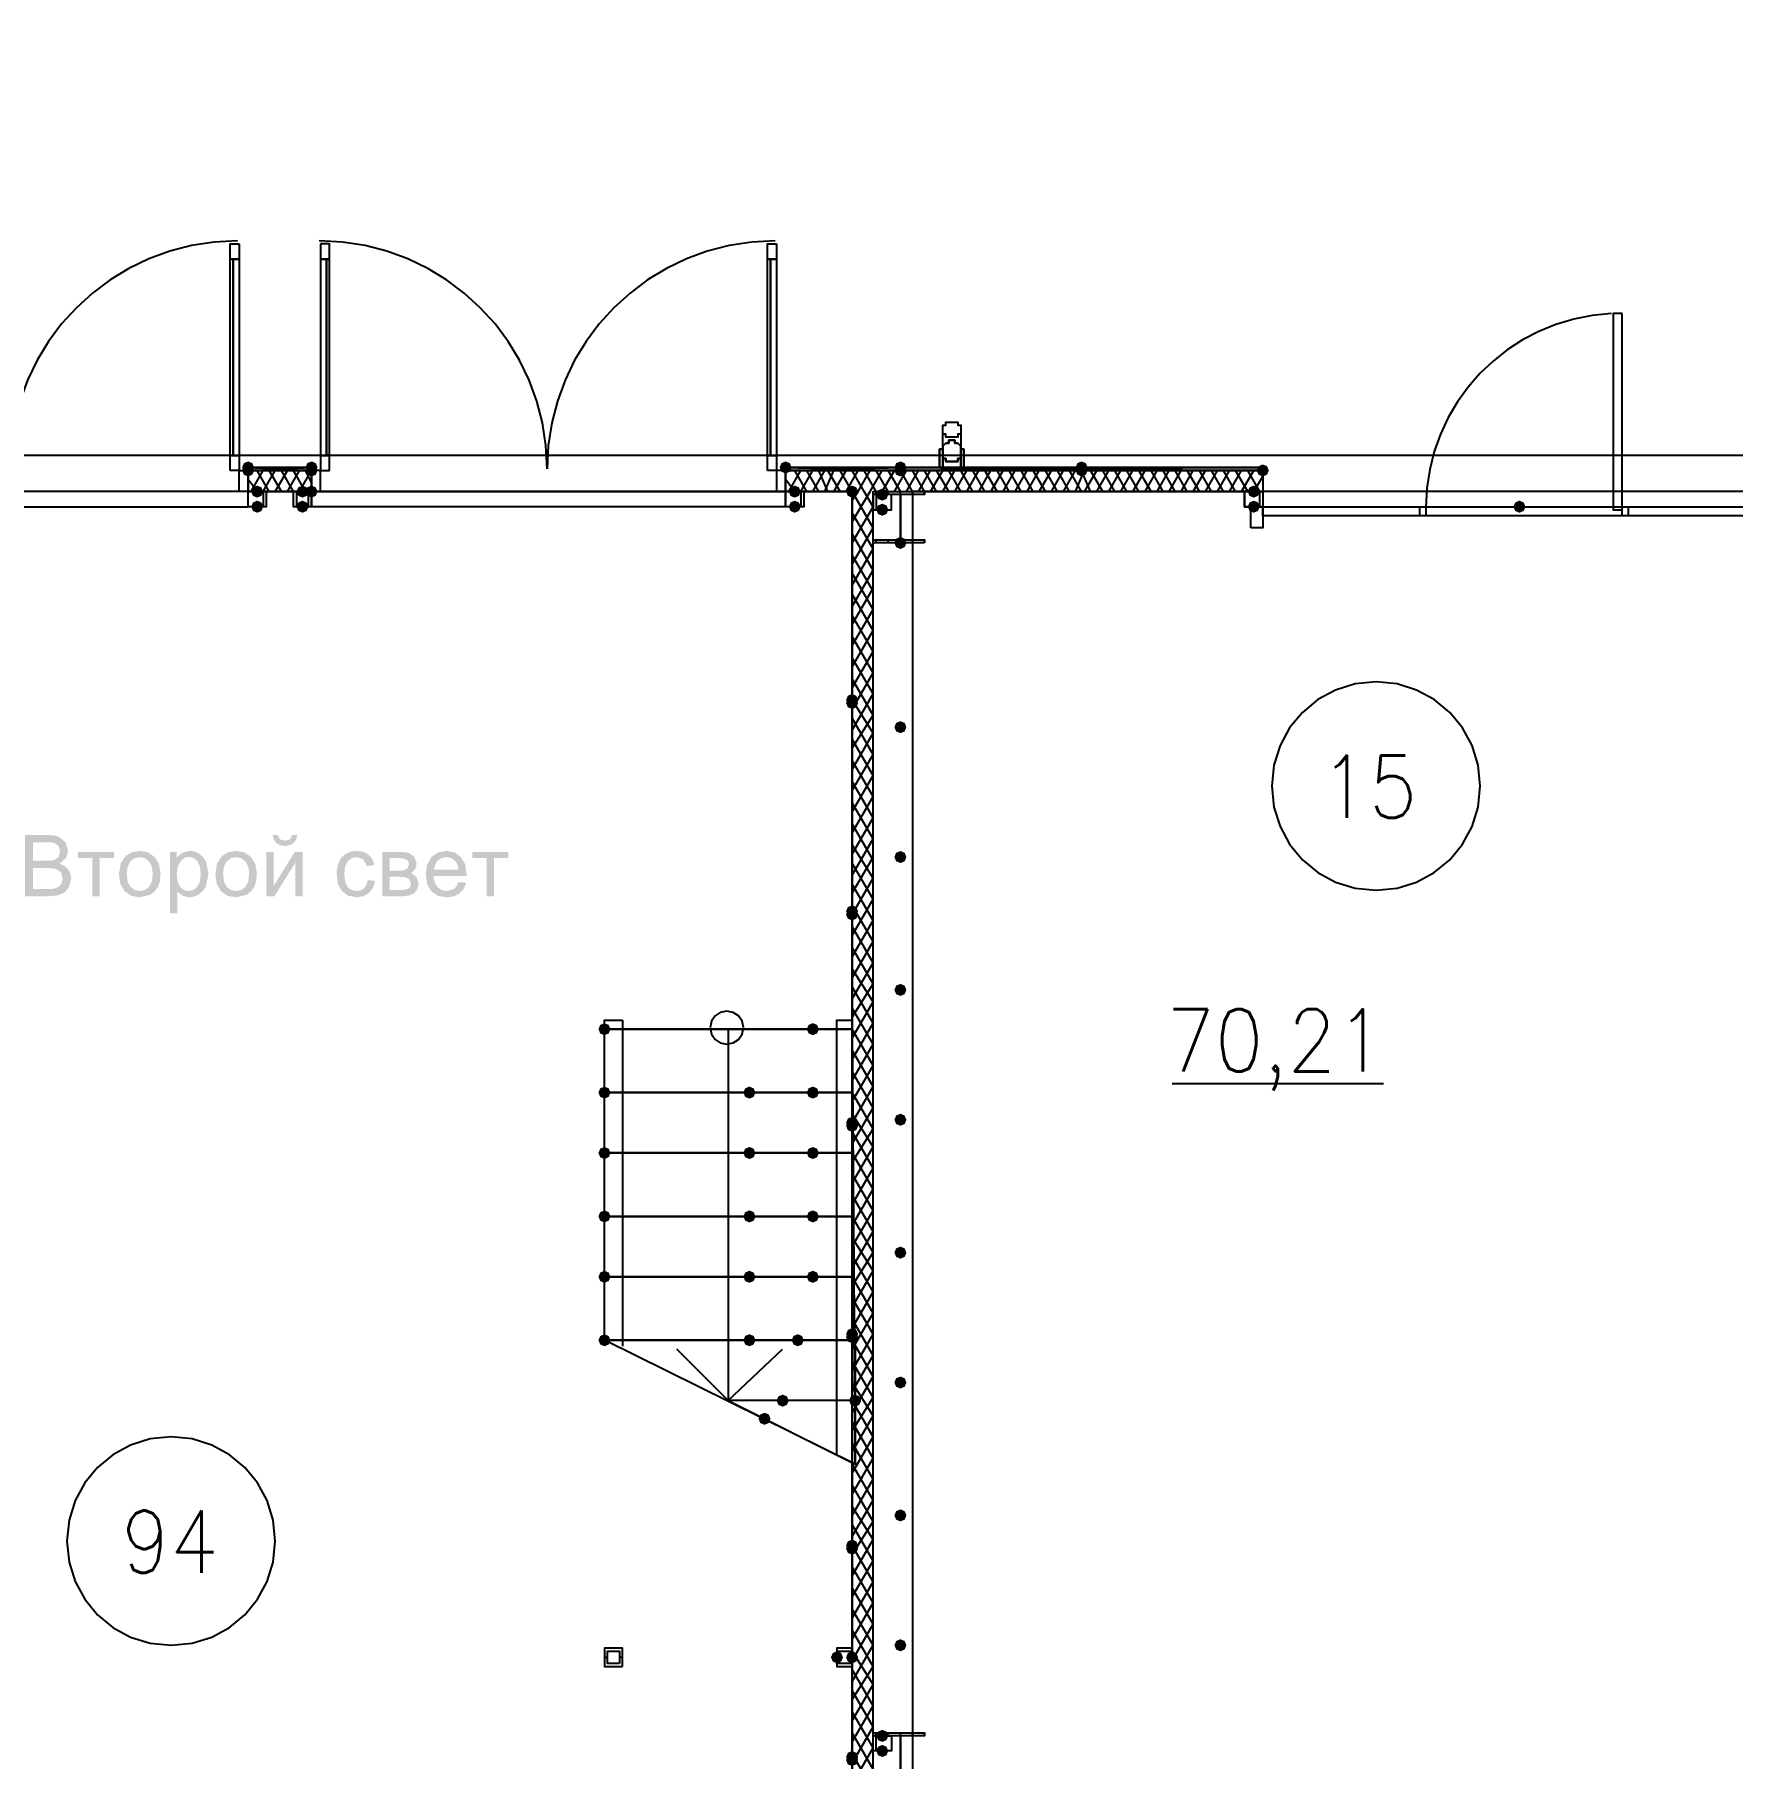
# Model space of a CAD drawing. Header units: millimetres. Extents: x 0 to 420, y 0 to 297.
# Drawn here: x 243.43 to 267.23, y 204.45 to 228.62 of the extents above; entities that cross this region are included whole.
import ezdxf

# ---------------------------------------------------------------- set-up
doc = ezdxf.new("R2010")
doc.units = ezdxf.units.MM
doc.layers.get('0').update_dxf_attribs({"linetype": 'CONTINUOUS'})
doc.styles.get("Standard").update_dxf_attribs({"font": 'STANDARD'})

msp = doc.modelspace()

# ---------------------------------------------------------------- hatches: boundary and pattern name
at = {"true_color": 0x0000fe}
for points in [[(246.507, 222.546333), (246.482129, 222.486537), (246.422333, 222.461667), (246.362537, 222.486537), (246.337667, 222.546333), (246.362537, 222.606129), (246.422333, 222.631), (246.482129, 222.606129)], [(246.507, 222.504), (246.482129, 222.444204), (246.422333, 222.419333), (246.362537, 222.444204), (246.337667, 222.504), (246.362537, 222.563796), (246.422333, 222.588667), (246.482129, 222.563796)], [(247.396, 222.546333), (247.371129, 222.486537), (247.311333, 222.461667), (247.251538, 222.486537), (247.226667, 222.546333), (247.251537, 222.606129), (247.311333, 222.631), (247.371129, 222.606129)], [(247.396, 222.504), (247.371129, 222.444204), (247.311333, 222.419333), (247.251538, 222.444204), (247.226667, 222.504), (247.251537, 222.563796), (247.311333, 222.588667), (247.371129, 222.563796)], [(247.396, 222.504), (247.371129, 222.444204), (247.311333, 222.419333), (247.251538, 222.444204), (247.226667, 222.504), (247.251537, 222.563796), (247.311333, 222.588667), (247.371129, 222.563796)], [(254.042333, 222.546333), (254.017462, 222.486537), (253.957667, 222.461667), (253.897871, 222.486537), (253.873, 222.546333), (253.897871, 222.606129), (253.957667, 222.631), (254.017462, 222.606129)], [(255.651, 222.546333), (255.626129, 222.486537), (255.566333, 222.461667), (255.506538, 222.486537), (255.481667, 222.546333), (255.506537, 222.606129), (255.566333, 222.631), (255.626129, 222.606129)], [(255.651, 222.546333), (255.626129, 222.486537), (255.566333, 222.461667), (255.506538, 222.486537), (255.481667, 222.546333), (255.506537, 222.606129), (255.566333, 222.631), (255.626129, 222.606129)], [(255.651, 222.504), (255.626129, 222.444204), (255.566333, 222.419333), (255.506538, 222.444204), (255.481667, 222.504), (255.506537, 222.563796), (255.566333, 222.588667), (255.626129, 222.563796)], [(255.651, 222.504), (255.626129, 222.444204), (255.566333, 222.419333), (255.506538, 222.444204), (255.481667, 222.504), (255.506537, 222.563796), (255.566333, 222.588667), (255.626129, 222.563796)], [(258.191, 222.546333), (258.166129, 222.486537), (258.106333, 222.461667), (258.046538, 222.486537), (258.021667, 222.546333), (258.046537, 222.606129), (258.106333, 222.631), (258.166129, 222.606129)], [(258.191, 222.504), (258.166129, 222.444204), (258.106333, 222.419333), (258.046538, 222.444204), (258.021667, 222.504), (258.046537, 222.563796), (258.106333, 222.588667), (258.166129, 222.563796)], [(260.731, 222.504), (260.706129, 222.444204), (260.646333, 222.419333), (260.586538, 222.444204), (260.561667, 222.504), (260.586537, 222.563796), (260.646333, 222.588667), (260.706129, 222.563796)], [(254.973667, 222.207667), (254.948796, 222.147871), (254.889, 222.123), (254.829204, 222.147871), (254.804333, 222.207667), (254.829204, 222.267462), (254.889, 222.292333), (254.948796, 222.267463)], [(254.973667, 219.286667), (254.948796, 219.226871), (254.889, 219.202), (254.829204, 219.226871), (254.804333, 219.286667), (254.829204, 219.346462), (254.889, 219.371333), (254.948796, 219.346463)], [(254.973667, 219.244333), (254.948796, 219.184537), (254.889, 219.159667), (254.829204, 219.184537), (254.804333, 219.244333), (254.829204, 219.304129), (254.889, 219.329), (254.948796, 219.304129)], [(254.973667, 216.323333), (254.948796, 216.263537), (254.889, 216.238667), (254.829204, 216.263537), (254.804333, 216.323333), (254.829204, 216.383129), (254.889, 216.408), (254.948796, 216.383129)], [(254.973667, 216.281), (254.948796, 216.221204), (254.889, 216.196333), (254.829204, 216.221204), (254.804333, 216.281), (254.829204, 216.340796), (254.889, 216.365667), (254.948796, 216.340796)], [(251.502333, 214.672333), (251.477463, 214.612537), (251.417667, 214.587667), (251.357871, 214.612537), (251.333, 214.672333), (251.357871, 214.732129), (251.417667, 214.757), (251.477462, 214.732129)], [(251.502333, 214.672333), (251.477463, 214.612537), (251.417667, 214.587667), (251.357871, 214.612537), (251.333, 214.672333), (251.357871, 214.732129), (251.417667, 214.757), (251.477462, 214.732129)], [(254.423333, 214.672333), (254.398463, 214.612537), (254.338667, 214.587667), (254.278871, 214.612537), (254.254, 214.672333), (254.278871, 214.732129), (254.338667, 214.757), (254.398462, 214.732129)], [(251.502333, 213.783333), (251.477463, 213.723537), (251.417667, 213.698667), (251.357871, 213.723537), (251.333, 213.783333), (251.357871, 213.843129), (251.417667, 213.868), (251.477462, 213.843129)], [(253.534333, 213.783333), (253.509463, 213.723537), (253.449667, 213.698667), (253.389871, 213.723537), (253.365, 213.783333), (253.389871, 213.843129), (253.449667, 213.868), (253.509462, 213.843129)], [(254.423333, 213.783333), (254.398463, 213.723537), (254.338667, 213.698667), (254.278871, 213.723537), (254.254, 213.783333), (254.278871, 213.843129), (254.338667, 213.868), (254.398462, 213.843129)], [(254.973667, 213.36), (254.948796, 213.300204), (254.889, 213.275333), (254.829204, 213.300204), (254.804333, 213.36), (254.829204, 213.419796), (254.889, 213.444667), (254.948796, 213.419796)], [(254.973667, 213.317667), (254.948796, 213.257871), (254.889, 213.233), (254.829204, 213.257871), (254.804333, 213.317667), (254.829204, 213.377462), (254.889, 213.402333), (254.948796, 213.377463)], [(251.502333, 212.936667), (251.477463, 212.876871), (251.417667, 212.852), (251.357871, 212.876871), (251.333, 212.936667), (251.357871, 212.996462), (251.417667, 213.021333), (251.477462, 212.996463)], [(251.502333, 212.936667), (251.477463, 212.876871), (251.417667, 212.852), (251.357871, 212.876871), (251.333, 212.936667), (251.357871, 212.996462), (251.417667, 213.021333), (251.477462, 212.996463)], [(253.534333, 212.936667), (253.509463, 212.876871), (253.449667, 212.852), (253.389871, 212.876871), (253.365, 212.936667), (253.389871, 212.996462), (253.449667, 213.021333), (253.509462, 212.996463)], [(254.423333, 212.936667), (254.398463, 212.876871), (254.338667, 212.852), (254.278871, 212.876871), (254.254, 212.936667), (254.278871, 212.996462), (254.338667, 213.021333), (254.398462, 212.996463)], [(251.502333, 212.047667), (251.477463, 211.987871), (251.417667, 211.963), (251.357871, 211.987871), (251.333, 212.047667), (251.357871, 212.107462), (251.417667, 212.132333), (251.477462, 212.107463)], [(251.502333, 212.047667), (251.477463, 211.987871), (251.417667, 211.963), (251.357871, 211.987871), (251.333, 212.047667), (251.357871, 212.107462), (251.417667, 212.132333), (251.477462, 212.107463)], [(253.534333, 212.047667), (253.509463, 211.987871), (253.449667, 211.963), (253.389871, 211.987871), (253.365, 212.047667), (253.389871, 212.107462), (253.449667, 212.132333), (253.509462, 212.107463)], [(254.423333, 212.047667), (254.398463, 211.987871), (254.338667, 211.963), (254.278871, 211.987871), (254.254, 212.047667), (254.278871, 212.107462), (254.338667, 212.132333), (254.398462, 212.107463)], [(251.502333, 211.201), (251.477463, 211.141204), (251.417667, 211.116333), (251.357871, 211.141204), (251.333, 211.201), (251.357871, 211.260796), (251.417667, 211.285667), (251.477462, 211.260796)], [(253.534333, 211.201), (253.509463, 211.141204), (253.449667, 211.116333), (253.389871, 211.141204), (253.365, 211.201), (253.389871, 211.260796), (253.449667, 211.285667), (253.509462, 211.260796)], [(254.423333, 211.201), (254.398463, 211.141204), (254.338667, 211.116333), (254.278871, 211.141204), (254.254, 211.201), (254.278871, 211.260796), (254.338667, 211.285667), (254.398462, 211.260796)], [(251.502333, 210.312), (251.477463, 210.252204), (251.417667, 210.227333), (251.357871, 210.252204), (251.333, 210.312), (251.357871, 210.371796), (251.417667, 210.396667), (251.477462, 210.371796)], [(253.534333, 210.312), (253.509463, 210.252204), (253.449667, 210.227333), (253.389871, 210.252204), (253.365, 210.312), (253.389871, 210.371796), (253.449667, 210.396667), (253.509462, 210.371796)], [(254.211667, 210.312), (254.186796, 210.252204), (254.127, 210.227333), (254.067204, 210.252204), (254.042333, 210.312), (254.067204, 210.371796), (254.127, 210.396667), (254.186796, 210.371796)], [(254.973667, 210.396667), (254.948796, 210.336871), (254.889, 210.312), (254.829204, 210.336871), (254.804333, 210.396667), (254.829204, 210.456462), (254.889, 210.481333), (254.948796, 210.456463)], [(254.973667, 210.354333), (254.948796, 210.294537), (254.889, 210.269667), (254.829204, 210.294537), (254.804333, 210.354333), (254.829204, 210.414129), (254.889, 210.439), (254.948796, 210.414129)], [(254, 209.465333), (253.975129, 209.405537), (253.915333, 209.380667), (253.855538, 209.405537), (253.830667, 209.465333), (253.855537, 209.525129), (253.915333, 209.55), (253.975129, 209.525129)], [(255.016, 209.465333), (254.991129, 209.405537), (254.931333, 209.380667), (254.871538, 209.405537), (254.846667, 209.465333), (254.871537, 209.525129), (254.931333, 209.55), (254.991129, 209.525129)], [(255.016, 209.465333), (254.991129, 209.405537), (254.931333, 209.380667), (254.871538, 209.405537), (254.846667, 209.465333), (254.871537, 209.525129), (254.931333, 209.55), (254.991129, 209.525129)], [(253.746, 209.211333), (253.721129, 209.151537), (253.661333, 209.126667), (253.601538, 209.151537), (253.576667, 209.211333), (253.601537, 209.271129), (253.661333, 209.296), (253.721129, 209.271129)], [(254.973667, 207.433333), (254.948796, 207.373537), (254.889, 207.348667), (254.829204, 207.373537), (254.804333, 207.433333), (254.829204, 207.493129), (254.889, 207.518), (254.948796, 207.493129)], [(254.973667, 207.391), (254.948796, 207.331204), (254.889, 207.306333), (254.829204, 207.331204), (254.804333, 207.391), (254.829204, 207.450796), (254.889, 207.475667), (254.948796, 207.450796)], [(254.973667, 204.47), (254.948796, 204.410204), (254.889, 204.385333), (254.829204, 204.410204), (254.804333, 204.47), (254.829204, 204.529796), (254.889, 204.554667), (254.948796, 204.529796)], [(254.973667, 204.427667), (254.948796, 204.367871), (254.889, 204.343), (254.829204, 204.367871), (254.804333, 204.427667), (254.829204, 204.487462), (254.889, 204.512333), (254.948796, 204.487463)]]:
    msp.add_hatch(color=0, dxfattribs=at).paths.add_polyline_path(points, flags=0)
at = {"true_color": 0x000007}
h = msp.add_hatch(color=0, dxfattribs=at)
h.paths.add_polyline_path([(247.311333, 222.546333), (246.422333, 222.546333), (247.311333, 222.504)], flags=0)
h.paths.add_polyline_path([(246.422333, 222.546333), (247.311333, 222.504), (246.422333, 222.504)], flags=0)
h = msp.add_hatch(color=0, dxfattribs=at)
h.paths.add_polyline_path([(255.566333, 222.546333), (253.957667, 222.546333), (255.566333, 222.504)], flags=0)
h.paths.add_polyline_path([(253.957667, 222.546333), (255.566333, 222.504), (253.957667, 222.504)], flags=0)
h = msp.add_hatch(color=0, dxfattribs=at)
h.paths.add_polyline_path([(260.646333, 222.546333), (255.566333, 222.546333), (260.646333, 222.504)], flags=0)
h.paths.add_polyline_path([(255.566333, 222.546333), (260.646333, 222.504), (255.566333, 222.504)], flags=0)
for points in [[(246.634, 222.207667), (246.609129, 222.147871), (246.549333, 222.123), (246.489537, 222.147871), (246.464667, 222.207667), (246.489537, 222.267462), (246.549333, 222.292333), (246.609129, 222.267463)], [(247.269, 222.207667), (247.244129, 222.147871), (247.184333, 222.123), (247.124538, 222.147871), (247.099667, 222.207667), (247.124537, 222.267462), (247.184333, 222.292333), (247.244129, 222.267463)], [(247.396, 222.207667), (247.371129, 222.147871), (247.311333, 222.123), (247.251538, 222.147871), (247.226667, 222.207667), (247.251537, 222.267462), (247.311333, 222.292333), (247.371129, 222.267463)], [(254.169333, 222.207667), (254.144463, 222.147871), (254.084667, 222.123), (254.024871, 222.147871), (254, 222.207667), (254.024871, 222.267462), (254.084667, 222.292333), (254.144462, 222.267463)], [(255.397, 222.165333), (255.372129, 222.105537), (255.312333, 222.080667), (255.252537, 222.105537), (255.227667, 222.165333), (255.252537, 222.225129), (255.312333, 222.25), (255.372129, 222.225129)], [(260.604, 222.207667), (260.579129, 222.147871), (260.519333, 222.123), (260.459538, 222.147871), (260.434667, 222.207667), (260.459537, 222.267462), (260.519333, 222.292333), (260.579129, 222.267463)], [(246.634, 221.996), (246.609129, 221.936204), (246.549333, 221.911333), (246.489537, 221.936204), (246.464667, 221.996), (246.489537, 222.055796), (246.549333, 222.080667), (246.609129, 222.055796)], [(247.269, 221.996), (247.244129, 221.936204), (247.184333, 221.911333), (247.124538, 221.936204), (247.099667, 221.996), (247.124537, 222.055796), (247.184333, 222.080667), (247.244129, 222.055796)], [(254.169333, 221.996), (254.144463, 221.936204), (254.084667, 221.911333), (254.024871, 221.936204), (254, 221.996), (254.024871, 222.055796), (254.084667, 222.080667), (254.144462, 222.055796)], [(255.397, 221.953667), (255.372129, 221.893871), (255.312333, 221.869), (255.252537, 221.893871), (255.227667, 221.953667), (255.252537, 222.013462), (255.312333, 222.038333), (255.372129, 222.013463)], [(260.604, 221.996), (260.579129, 221.936204), (260.519333, 221.911333), (260.459538, 221.936204), (260.434667, 221.996), (260.459537, 222.055796), (260.519333, 222.080667), (260.579129, 222.055796)], [(264.329333, 221.996), (264.304463, 221.936204), (264.244667, 221.911333), (264.184871, 221.936204), (264.16, 221.996), (264.184871, 222.055796), (264.244667, 222.080667), (264.304462, 222.055796)], [(264.329333, 221.996), (264.304463, 221.936204), (264.244667, 221.911333), (264.184871, 221.936204), (264.16, 221.996), (264.184871, 222.055796), (264.244667, 222.080667), (264.304462, 222.055796)], [(255.651, 221.488), (255.626129, 221.428204), (255.566333, 221.403333), (255.506538, 221.428204), (255.481667, 221.488), (255.506537, 221.547796), (255.566333, 221.572667), (255.626129, 221.547796)], [(255.651, 218.905667), (255.626129, 218.845871), (255.566333, 218.821), (255.506538, 218.845871), (255.481667, 218.905667), (255.506537, 218.965462), (255.566333, 218.990333), (255.626129, 218.965463)], [(244.037318, 217.156771), (244.542783, 217.156771), (244.542783, 217.069679), (244.342692, 217.069679), (244.342692, 216.535), (244.237961, 216.535), (244.237961, 217.069679), (244.037318, 217.069679)], [(248.099784, 216.762652), (248.203412, 216.749423), (248.172889, 216.65358), (248.11632, 216.581302), (248.038185, 216.535689), (247.944341, 216.520668), (247.829413, 216.541408), (247.739289, 216.603902), (247.680998, 216.705601), (247.661568, 216.843681), (247.669836, 216.938076), (247.694641, 217.020069), (247.73674, 217.085871), (247.796615, 217.133069), (247.867653, 217.161594), (247.944892, 217.171102), (248.036945, 217.158287), (248.110808, 217.119839), (248.163725, 217.057828), (248.19349, 216.974319), (248.090964, 216.958333), (248.038599, 217.052591), (247.949302, 217.084562), (247.876886, 217.070161), (247.819766, 217.027235), (247.782559, 216.953166), (247.770157, 216.846437), (247.782146, 216.738123), (247.818113, 216.664536), (247.873234, 216.621885), (247.943239, 216.60776), (248.000221, 216.617269), (248.046867, 216.645794), (248.080767, 216.693888)], [(249.564646, 217.156771), (250.070111, 217.156771), (250.070111, 217.069679), (249.87002, 217.069679), (249.87002, 216.535), (249.765289, 216.535), (249.765289, 217.069679), (249.564646, 217.069679)], [(255.651, 217.085333), (255.626129, 217.025537), (255.566333, 217.000667), (255.506538, 217.025537), (255.481667, 217.085333), (255.506537, 217.145129), (255.566333, 217.17), (255.626129, 217.145129)], [(255.651, 215.222667), (255.626129, 215.162871), (255.566333, 215.138), (255.506538, 215.162871), (255.481667, 215.222667), (255.506537, 215.282462), (255.566333, 215.307333), (255.626129, 215.282463)], [(255.651, 213.402333), (255.626129, 213.342537), (255.566333, 213.317667), (255.506538, 213.342537), (255.481667, 213.402333), (255.506537, 213.462129), (255.566333, 213.487), (255.626129, 213.462129)], [(255.651, 211.539667), (255.626129, 211.479871), (255.566333, 211.455), (255.506538, 211.479871), (255.481667, 211.539667), (255.506537, 211.599462), (255.566333, 211.624333), (255.626129, 211.599463)], [(255.651, 209.719333), (255.626129, 209.659537), (255.566333, 209.634667), (255.506538, 209.659537), (255.481667, 209.719333), (255.506537, 209.779129), (255.566333, 209.804), (255.626129, 209.779129)], [(255.651, 207.856667), (255.626129, 207.796871), (255.566333, 207.772), (255.506538, 207.796871), (255.481667, 207.856667), (255.506537, 207.916462), (255.566333, 207.941333), (255.626129, 207.916463)], [(254.762, 205.867), (254.737129, 205.807204), (254.677333, 205.782333), (254.617538, 205.807204), (254.592667, 205.867), (254.617537, 205.926796), (254.677333, 205.951667), (254.737129, 205.926796)], [(254.973667, 205.867), (254.948796, 205.807204), (254.889, 205.782333), (254.829204, 205.807204), (254.804333, 205.867), (254.829204, 205.926796), (254.889, 205.951667), (254.948796, 205.926796)], [(255.651, 206.036333), (255.626129, 205.976537), (255.566333, 205.951667), (255.506538, 205.976537), (255.481667, 206.036333), (255.506537, 206.096129), (255.566333, 206.121), (255.626129, 206.096129)], [(255.397, 204.766333), (255.372129, 204.706537), (255.312333, 204.681667), (255.252537, 204.706537), (255.227667, 204.766333), (255.252537, 204.826129), (255.312333, 204.851), (255.372129, 204.826129)], [(255.397, 204.554667), (255.372129, 204.494871), (255.312333, 204.47), (255.252537, 204.494871), (255.227667, 204.554667), (255.252537, 204.614462), (255.312333, 204.639333), (255.372129, 204.614463)]]:
    msp.add_hatch(color=0, dxfattribs=at).paths.add_polyline_path(points, flags=0)
h = msp.add_hatch(color=0, dxfattribs=at)
h.paths.add_polyline_path([(254.889, 222.207667), (254.889, 204.47)], flags=0)
h.paths.add_polyline_path([(254.889, 204.47), (254.889, 222.207667)], flags=0)
h = msp.add_hatch(color=0, dxfattribs=at)
h.paths.add_polyline_path([(243.292643, 216.535), (243.292643, 217.393793), (243.615104, 217.393793), (243.703436, 217.387179), (243.772752, 217.367335), (243.865907, 217.287409), (243.899531, 217.173859), (243.869766, 217.07023), (243.779366, 216.991957), (243.848337, 216.960676), (243.899531, 216.913685), (243.930813, 216.853878), (243.941424, 216.784149), (243.915516, 216.671701), (243.852678, 216.591775), (243.75842, 216.549332), (243.620065, 216.535)], flags=0)
h.paths.add_polyline_path([(243.406745, 217.032747), (243.591953, 217.032747), (243.65679, 217.035228), (243.700543, 217.042669), (243.765586, 217.085664), (243.787635, 217.160629), (243.76724, 217.235595), (243.708811, 217.280243), (243.657134, 217.2892), (243.578173, 217.29237), (243.406745, 217.29237)], flags=0)
h.paths.add_polyline_path([(243.406745, 216.636424), (243.620065, 216.636424), (243.697786, 216.640282), (243.76283, 216.663984), (243.806376, 216.711389), (243.823464, 216.784149), (243.798659, 216.867383), (243.730308, 216.916992), (243.677047, 216.927672), (243.605182, 216.931324), (243.406745, 216.931324)], flags=0)
h = msp.add_hatch(color=0, dxfattribs=at)
h.paths.add_polyline_path([(246.676753, 217.156771), (246.782586, 217.156771), (246.782586, 216.682726), (247.07473, 217.156771), (247.188281, 217.156771), (247.188281, 216.535), (247.082998, 216.535), (247.082998, 217.006289), (246.790854, 216.535), (246.676753, 216.535)], flags=0)
h.paths.add_polyline_path([(247.040004, 217.392691), (247.112213, 217.392691), (247.094092, 217.327716), (247.058194, 217.279692), (247.006104, 217.250202), (246.939131, 217.240556), (246.871676, 217.250202), (246.819517, 217.279692), (246.783689, 217.327303), (246.76605, 217.392691), (246.838259, 217.392691), (246.870229, 217.332609), (246.935824, 217.313316), (247.007482, 217.332057)], flags=0)
h = msp.add_hatch(color=0, dxfattribs=at)
h.paths.add_polyline_path([(244.611334, 216.845885), (244.635381, 216.996367), (244.707797, 217.102201), (244.796267, 217.153808), (244.902927, 217.171102), (245.019441, 217.150018), (245.112389, 217.086766), (245.173436, 216.986652), (245.193969, 216.854705), (245.184943, 216.747149), (245.15814, 216.665638), (245.113836, 216.604522), (245.053409, 216.558702), (244.902927, 216.520668), (244.784761, 216.541477), (244.691812, 216.604453), (244.631316, 216.706566)], flags=0)
h.paths.add_polyline_path([(244.719924, 216.845885), (244.732809, 216.741223), (244.771738, 216.66674), (244.830511, 216.622368), (244.902927, 216.60776), (244.974861, 216.622643), (245.033565, 216.667292), (245.072771, 216.742808), (245.085931, 216.849744), (245.072771, 216.950961), (245.033565, 217.024479), (244.974448, 217.069128), (244.902927, 217.08401), (244.830511, 217.069128), (244.771738, 217.024479), (244.732809, 216.950065)], flags=0)
h = msp.add_hatch(color=0, dxfattribs=at)
h.paths.add_polyline_path([(245.325898, 216.296875), (245.325898, 217.156771), (245.422361, 217.156771), (245.422361, 217.076293), (245.498428, 217.1474), (245.602608, 217.171102), (245.67716, 217.160767), (245.742617, 217.129761), (245.796085, 217.080152), (245.83467, 217.014006), (245.866089, 216.850846), (245.831914, 216.678867), (245.789677, 216.611068), (245.732144, 216.561458), (245.665171, 216.530935), (245.594891, 216.520668), (245.500633, 216.542717), (245.431731, 216.599492), (245.431731, 216.296875)], flags=0)
h.paths.add_polyline_path([(245.42181, 216.842578), (245.433867, 216.737916), (245.470317, 216.665087), (245.523647, 216.621954), (245.587725, 216.60776), (245.653044, 216.622368), (245.708442, 216.66674), (245.745924, 216.742533), (245.758602, 216.851398), (245.746269, 216.954819), (245.709544, 217.028889), (245.655663, 217.073537), (245.592686, 217.08842), (245.529021, 217.072711), (245.473624, 217.025582), (245.434694, 216.948343)], flags=0)
h = msp.add_hatch(color=0, dxfattribs=at)
h.paths.add_polyline_path([(245.962189, 216.845885), (245.986236, 216.996367), (246.058652, 217.102201), (246.147122, 217.153808), (246.253782, 217.171102), (246.370295, 217.150018), (246.463244, 217.086766), (246.524291, 216.986652), (246.544824, 216.854705), (246.535798, 216.747149), (246.508995, 216.665638), (246.464691, 216.604522), (246.404264, 216.558702), (246.253782, 216.520668), (246.135615, 216.541477), (246.042667, 216.604453), (245.982171, 216.706566)], flags=0)
h.paths.add_polyline_path([(246.070779, 216.845885), (246.083663, 216.741223), (246.122593, 216.66674), (246.181366, 216.622368), (246.253782, 216.60776), (246.325716, 216.622643), (246.38442, 216.667292), (246.423625, 216.742808), (246.436785, 216.849744), (246.423625, 216.950961), (246.38442, 217.024479), (246.325302, 217.069128), (246.253782, 217.08401), (246.181366, 217.069128), (246.122593, 217.024479), (246.083663, 216.950065)], flags=0)
h = msp.add_hatch(color=0, dxfattribs=at)
h.paths.add_polyline_path([(248.302039, 217.156771), (248.544574, 217.156771), (248.62264, 217.15305), (248.677968, 217.141888), (248.752933, 217.087318), (248.784353, 216.991957), (248.765611, 216.914236), (248.71049, 216.859115), (248.78325, 216.803993), (248.812465, 216.709184), (248.793379, 216.631738), (248.749075, 216.577444), (248.678381, 216.545473), (248.582057, 216.535), (248.302039, 216.535)], flags=0)
h.paths.add_polyline_path([(248.407321, 216.894944), (248.519769, 216.894944), (248.576338, 216.896666), (248.611822, 216.902109), (248.657022, 216.930773), (248.677417, 216.982036), (248.66846, 217.023446), (248.642139, 217.050386), (248.59501, 217.064787), (248.523077, 217.069679), (248.407321, 217.069679)], flags=0)
h.paths.add_polyline_path([(248.407321, 216.621541), (248.546228, 216.621541), (248.621468, 216.62664), (248.668597, 216.642487), (248.694091, 216.670668), (248.703875, 216.714145), (248.684583, 216.769266), (248.634422, 216.801788), (248.534652, 216.808403), (248.407321, 216.808403)], flags=0)
h = msp.add_hatch(color=0, dxfattribs=at)
h.paths.add_polyline_path([(249.372084, 216.735091), (249.481224, 216.721862), (249.444017, 216.636975), (249.385313, 216.573585), (249.306007, 216.533898), (249.20727, 216.520668), (249.084969, 216.541477), (248.991194, 216.604453), (248.93118, 216.705739), (248.911268, 216.840924), (248.931249, 216.979831), (248.991745, 217.08401), (249.084763, 217.149261), (249.201758, 217.171102), (249.314619, 217.149743), (249.405156, 217.086215), (249.464688, 216.983758), (249.484531, 216.846988), (249.48398, 216.818876), (249.019857, 216.818876), (249.03722, 216.728339), (249.077735, 216.66178), (249.13637, 216.621127), (249.207821, 216.60776), (249.30704, 216.638077), (249.343489, 216.677282)], flags=0)
h.paths.add_polyline_path([(249.02592, 216.905968), (249.373186, 216.905968), (249.359543, 216.974181), (249.333498, 217.023377), (249.275207, 217.069265), (249.20286, 217.084562), (249.135888, 217.072228), (249.080491, 217.035503), (249.042043, 216.978797)], flags=0)

# ---------------------------------------------------------------- linework, layer by layer
at = {"color": 0, "true_color": 0x000007}
for points in [[(116.078, 231.351667), (377.655667, 231.351667), (377.655667, 222.715667), (116.078, 222.715667)], [(246.295333, 225.679), (246.295333, 225.467333), (246.168333, 225.467333), (246.168333, 225.679)], [(247.438333, 225.679), (247.438333, 225.467333), (247.565333, 225.467333), (247.565333, 225.679)], [(253.830667, 225.679), (253.830667, 225.467333), (253.703667, 225.467333), (253.703667, 225.679)], [(246.210667, 225.467333), (246.210667, 222.715667), (246.168333, 222.715667), (246.168333, 225.467333)], [(246.295333, 225.467333), (246.295333, 222.715667), (246.210667, 222.715667), (246.210667, 225.467333)], [(247.438333, 225.467333), (247.438333, 222.715667), (247.523, 222.715667), (247.523, 225.467333)], [(247.523, 225.467333), (247.523, 222.715667), (247.565333, 222.715667), (247.565333, 225.467333)], [(253.746, 225.467333), (253.746, 222.715667), (253.703667, 222.715667), (253.703667, 225.467333)], [(253.830667, 225.467333), (253.830667, 222.715667), (253.746, 222.715667), (253.746, 225.467333)], [(265.684, 224.705333), (265.557, 224.705333), (265.557, 221.953667), (265.684, 221.953667)], [(256.159, 223.054333), (256.159, 223.096667), (256.159, 223.139), (256.201333, 223.139), (256.201333, 223.181333), (256.243667, 223.181333), (256.286, 223.181333), (256.328333, 223.181333), (256.370667, 223.181333), (256.370667, 223.139), (256.413, 223.139), (256.413, 223.096667), (256.413, 223.054333), (256.413, 223.012), (256.370667, 223.012), (256.370667, 222.969667), (256.328333, 222.969667), (256.286, 222.969667), (256.243667, 222.969667), (256.201333, 222.969667), (256.201333, 223.012), (256.159, 223.012)], [(256.032, 222.546333), (256.116667, 222.546333), (256.116667, 222.758), (256.116667, 222.800333), (256.159, 222.800333), (256.159, 222.842667), (256.201333, 222.885), (256.243667, 222.885), (256.243667, 222.927333), (256.286, 222.927333), (256.328333, 222.927333), (256.328333, 222.885), (256.370667, 222.885), (256.413, 222.842667), (256.413, 222.800333), (256.455333, 222.800333), (256.455333, 222.758), (256.455333, 222.546333), (256.54, 222.546333), (256.413, 222.546333), (256.413, 222.758), (256.413, 222.800333), (256.413, 222.842667), (256.370667, 222.885), (256.328333, 222.885), (256.328333, 222.927333), (256.286, 222.927333), (256.243667, 222.927333), (256.243667, 222.885), (256.201333, 222.885), (256.159, 222.842667), (256.159, 222.800333), (256.159, 222.758), (256.159, 222.546333), (256.032, 222.546333), (256.116667, 222.546333), (256.116667, 222.758), (256.116667, 222.800333), (256.159, 222.800333), (256.159, 222.842667), (256.201333, 222.885), (256.243667, 222.885), (256.243667, 222.927333), (256.286, 222.927333), (256.328333, 222.927333), (256.328333, 222.885), (256.370667, 222.885), (256.413, 222.842667), (256.413, 222.800333), (256.455333, 222.800333), (256.455333, 222.758), (256.455333, 222.546333), (256.54, 222.546333), (256.413, 222.546333), (256.413, 222.758), (256.413, 222.800333), (256.413, 222.842667), (256.370667, 222.885), (256.328333, 222.885), (256.328333, 222.927333), (256.286, 222.927333), (256.243667, 222.927333), (256.243667, 222.885), (256.201333, 222.885), (256.159, 222.842667), (256.159, 222.800333), (256.159, 222.758), (256.159, 222.546333), (256.032, 222.546333), (256.159, 222.546333), (256.159, 222.758), (256.159, 222.800333), (256.159, 222.842667), (256.201333, 222.885), (256.243667, 222.885), (256.243667, 222.927333), (256.286, 222.927333), (256.328333, 222.927333), (256.328333, 222.885), (256.370667, 222.885), (256.413, 222.842667), (256.413, 222.800333), (256.413, 222.758), (256.413, 222.546333), (256.54, 222.546333), (256.455333, 222.546333), (256.455333, 222.758), (256.455333, 222.800333), (256.413, 222.800333), (256.413, 222.842667), (256.370667, 222.885), (256.328333, 222.885), (256.328333, 222.927333), (256.286, 222.927333), (256.243667, 222.927333), (256.243667, 222.885), (256.201333, 222.885), (256.159, 222.842667), (256.159, 222.800333), (256.116667, 222.800333), (256.116667, 222.758), (256.116667, 222.546333)], [(256.159, 222.758), (256.159, 222.715667), (256.159, 222.673333), (256.201333, 222.673333), (256.201333, 222.631), (256.243667, 222.631), (256.286, 222.631), (256.328333, 222.631), (256.370667, 222.631), (256.370667, 222.673333), (256.413, 222.673333), (256.413, 222.715667), (256.413, 222.758), (256.413, 222.800333), (256.413, 222.842667), (256.370667, 222.885), (256.328333, 222.885), (256.328333, 222.927333), (256.286, 222.927333), (256.243667, 222.927333), (256.243667, 222.885), (256.201333, 222.885), (256.159, 222.842667), (256.159, 222.800333), (256.159, 222.758), (256.159, 222.800333), (256.159, 222.842667), (256.201333, 222.885), (256.243667, 222.885), (256.243667, 222.927333), (256.286, 222.927333), (256.328333, 222.927333), (256.328333, 222.885), (256.370667, 222.885), (256.413, 222.842667), (256.413, 222.800333), (256.413, 222.758), (256.413, 222.715667), (256.413, 222.673333), (256.370667, 222.673333), (256.370667, 222.631), (256.328333, 222.631), (256.286, 222.631), (256.243667, 222.631), (256.201333, 222.631), (256.201333, 222.673333), (256.159, 222.673333), (256.159, 222.715667)], [(256.413, 222.758), (256.413, 222.715667), (256.413, 222.673333), (256.370667, 222.673333), (256.370667, 222.631), (256.328333, 222.631), (256.286, 222.631), (256.243667, 222.631), (256.201333, 222.631), (256.201333, 222.673333), (256.159, 222.673333), (256.159, 222.715667), (256.159, 222.758), (256.159, 222.800333), (256.159, 222.842667), (256.201333, 222.885), (256.243667, 222.885), (256.243667, 222.927333), (256.286, 222.927333), (256.328333, 222.927333), (256.328333, 222.885), (256.370667, 222.885), (256.413, 222.842667), (256.413, 222.800333)], [(103.970667, 105.029), (389.763, 105.029), (389.763, 222.715667), (103.970667, 222.715667)], [(246.168333, 222.504), (246.168333, 222.715667), (246.295333, 222.715667), (246.295333, 222.504)], [(247.565333, 222.504), (247.565333, 222.715667), (247.438333, 222.715667), (247.438333, 222.504)], [(253.703667, 222.504), (253.703667, 222.715667), (253.830667, 222.715667), (253.830667, 222.504)], [(246.295333, 222.207667), (246.295333, 222.504), (246.422333, 222.504), (246.422333, 222.207667)], [(247.311333, 222.546333), (246.422333, 222.546333), (247.311333, 222.504)], [(246.422333, 222.546333), (247.311333, 222.504), (246.422333, 222.504)], [(246.422333, 222.504), (247.311333, 222.504), (247.311333, 222.546333), (246.422333, 222.546333)], [(246.422333, 222.504), (247.311333, 222.504), (247.311333, 222.546333), (246.422333, 222.546333)], [(246.422333, 222.207667), (246.422333, 222.504)], [(247.438333, 222.207667), (247.438333, 222.504), (247.311333, 222.504), (247.311333, 222.207667)], [(247.311333, 222.207667), (247.311333, 222.504)], [(253.957667, 222.207667), (253.957667, 222.504), (253.830667, 222.504), (253.830667, 222.207667)], [(255.566333, 222.546333), (253.957667, 222.546333), (255.566333, 222.504)], [(253.957667, 222.546333), (255.566333, 222.504), (253.957667, 222.504)], [(253.957667, 222.504), (255.566333, 222.504), (255.566333, 222.546333), (253.957667, 222.546333)], [(253.957667, 222.504), (255.566333, 222.504), (255.566333, 222.546333), (253.957667, 222.546333)], [(253.957667, 222.207667), (253.957667, 222.504)], [(260.646333, 222.546333), (255.566333, 222.546333), (260.646333, 222.504)], [(255.566333, 222.546333), (260.646333, 222.504), (255.566333, 222.504)], [(260.646333, 222.546333), (255.566333, 222.546333), (255.566333, 222.504), (260.646333, 222.504)], [(260.646333, 222.546333), (255.566333, 222.546333), (255.566333, 222.504), (260.646333, 222.504)], [(246.422333, 222.207667), (246.634, 222.207667), (246.634, 221.996), (246.422333, 221.996), (246.422333, 222.207667), (246.676333, 222.207667), (246.676333, 221.996), (246.422333, 221.996)], [(247.057333, 222.207667), (247.311333, 222.207667), (247.311333, 221.996), (247.057333, 221.996)], [(247.099667, 222.207667), (247.099667, 221.996), (247.269, 221.996), (247.269, 222.207667)], [(253.957667, 222.207667), (254.169333, 222.207667), (254.169333, 221.996), (253.957667, 221.996), (253.957667, 222.207667), (254.211667, 222.207667), (254.211667, 221.996), (253.957667, 221.996)], [(254.889, 222.207667), (254.889, 204.47)], [(254.889, 204.47), (254.889, 222.207667)], [(254.889, 222.207667), (254.889, 204.47)], [(254.889, 222.207667), (254.889, 204.47)], [(255.905, 221.488), (255.185333, 221.488), (255.185333, 221.530333), (255.566333, 221.530333), (255.566333, 222.165333), (255.185333, 222.165333), (255.185333, 222.207667), (255.905, 222.207667), (255.905, 222.165333), (255.566333, 222.165333), (255.566333, 221.530333), (255.905, 221.530333)], [(255.439333, 222.165333), (255.227667, 222.165333), (255.227667, 221.953667), (255.439333, 221.953667), (255.439333, 222.165333), (255.185333, 222.165333), (255.185333, 221.953667), (255.439333, 221.953667)], [(272.838333, 222.207667), (255.735667, 222.207667), (255.735667, 187.706), (272.838333, 187.706)], [(260.646333, 221.996), (260.392333, 221.996), (260.392333, 222.207667), (260.646333, 222.207667)], [(260.604, 221.996), (260.604, 222.207667), (260.392333, 222.207667), (260.392333, 221.996)], [(260.477, 221.699667), (260.477, 221.996), (260.646333, 221.996), (260.646333, 221.699667)], [(260.646333, 221.996), (267.885333, 221.996), (267.885333, 221.869), (260.646333, 221.869)], [(262.847667, 221.996), (262.932333, 221.996), (262.932333, 221.869), (262.847667, 221.869)], [(265.684, 221.996), (265.768667, 221.996), (265.768667, 221.869), (265.684, 221.869)], [(254.889, 213.783333), (251.417667, 213.783333), (251.417667, 214.672333), (254.889, 214.672333)], [(254.889, 212.936667), (251.417667, 212.936667), (251.417667, 213.783333), (254.889, 213.783333)], [(254.889, 212.047667), (251.417667, 212.047667), (251.417667, 212.936667), (254.889, 212.936667)], [(254.889, 211.201), (251.417667, 211.201), (251.417667, 212.047667), (254.889, 212.047667)], [(254.931333, 210.312), (251.417667, 210.312), (251.417667, 211.201), (254.889, 211.201)], [(254.931333, 208.576333), (254.931333, 209.465333), (253.153333, 209.465333)], [(251.671667, 205.74), (251.671667, 205.994), (251.417667, 205.994), (251.417667, 205.74)], [(251.629333, 205.782333), (251.46, 205.782333), (251.46, 205.951667), (251.629333, 205.951667)], [(254.889, 205.74), (254.889, 205.994), (254.677333, 205.994), (254.677333, 205.74)], [(254.889, 205.782333), (254.677333, 205.782333), (254.677333, 205.951667), (254.889, 205.951667)], [(255.905, 204.089), (255.185333, 204.089), (255.185333, 204.131333), (255.566333, 204.131333), (255.566333, 204.766333), (255.185333, 204.766333), (255.185333, 204.808667), (255.905, 204.808667), (255.905, 204.766333), (255.566333, 204.766333), (255.566333, 204.131333), (255.905, 204.131333)], [(255.439333, 204.554667), (255.227667, 204.554667), (255.227667, 204.766333), (255.439333, 204.766333), (255.439333, 204.554667), (255.185333, 204.554667), (255.185333, 204.766333), (255.439333, 204.766333)]]:
    msp.add_lwpolyline(points, close=True, dxfattribs=at)
for points in [[(246.274167, 225.721333), (245.947377, 225.704832), (245.630028, 225.656399), (245.323724, 225.57764), (245.030074, 225.470163), (244.750684, 225.335573), (244.487159, 225.175478), (244.241108, 224.991484), (244.014136, 224.785198), (243.807849, 224.558225), (243.623855, 224.312174), (243.46376, 224.04865), (243.329171, 223.769259), (243.221693, 223.475609), (243.142935, 223.169306), (243.094501, 222.851956), (243.078, 222.525167)], [(250.613333, 222.525167), (250.596832, 222.851956), (250.548399, 223.169306), (250.46964, 223.475609), (250.362163, 223.769259), (250.227573, 224.04865), (250.067478, 224.312174), (249.883484, 224.558225), (249.677198, 224.785198), (249.450225, 224.991484), (249.204174, 225.175478), (248.94065, 225.335573), (248.661259, 225.470163), (248.367609, 225.57764), (248.061306, 225.656399), (247.743956, 225.704832), (247.417167, 225.721333)], [(253.8095, 225.721333), (253.482711, 225.704832), (253.165361, 225.656399), (252.859058, 225.57764), (252.565408, 225.470163), (252.286017, 225.335573), (252.022493, 225.175478), (251.776441, 224.991484), (251.549469, 224.785198), (251.343182, 224.558225), (251.159188, 224.312174), (250.999093, 224.04865), (250.864504, 223.769259), (250.757027, 223.475609), (250.678268, 223.169306), (250.629835, 222.851956), (250.613333, 222.525167)], [(246.210667, 225.467333), (246.210667, 222.715667)], [(247.523, 225.467333), (247.523, 222.715667)], [(253.746, 225.467333), (253.746, 222.715667)], [(265.534345, 224.702309), (265.265819, 224.676491), (265.005737, 224.625546), (264.755318, 224.550743), (264.515775, 224.453352), (264.288326, 224.334642), (264.074186, 224.195884), (263.874572, 224.038348), (263.6907, 223.863304), (263.523786, 223.672021), (263.375045, 223.46577), (263.245694, 223.24582), (263.13695, 223.013442), (263.050027, 222.769905), (262.986143, 222.51648), (262.946512, 222.254436), (262.932352, 221.985043)], [(256.159, 222.758), (256.159, 223.054333)], [(256.413, 223.054333), (256.413, 222.758)], [(246.422333, 222.504), (247.311333, 222.504), (246.422333, 222.504), (247.311333, 222.546333)], [(246.422333, 222.461667), (246.464667, 222.504)], [(246.422333, 222.504), (246.422333, 222.207667)], [(247.311333, 222.504), (246.422333, 222.504)], [(246.549333, 222.207667), (246.422333, 222.377)], [(246.464667, 222.207667), (246.634, 222.504)], [(246.718667, 222.207667), (246.549333, 222.504)], [(246.634, 222.207667), (246.803333, 222.504)], [(246.888, 222.207667), (246.718667, 222.504)], [(246.803333, 222.207667), (246.972667, 222.504)], [(247.057333, 222.207667), (246.888, 222.504)], [(246.972667, 222.207667), (247.142, 222.504)], [(247.226667, 222.207667), (247.057333, 222.504)], [(247.142, 222.207667), (247.311333, 222.504)], [(247.311333, 222.334667), (247.226667, 222.504)], [(247.311333, 222.504), (247.311333, 222.207667)], [(253.957667, 222.504), (255.566333, 222.504), (253.957667, 222.504), (255.566333, 222.546333)], [(253.957667, 222.461667), (254, 222.504)], [(253.957667, 222.504), (253.957667, 222.207667)], [(260.646333, 222.504), (253.957667, 222.504)], [(254.084667, 222.207667), (253.957667, 222.377)], [(254, 222.207667), (254.169333, 222.504)], [(254.254, 222.207667), (254.084667, 222.504)], [(254.169333, 222.207667), (254.338667, 222.504)], [(254.423333, 222.207667), (254.254, 222.504)], [(254.338667, 222.207667), (254.508, 222.504)], [(254.550333, 222.207667), (254.423333, 222.504)], [(254.508, 222.207667), (254.635, 222.504)], [(254.719667, 222.207667), (254.550333, 222.504)], [(254.635, 222.207667), (254.804333, 222.504)], [(254.889, 222.207667), (254.719667, 222.504)], [(254.804333, 222.207667), (254.973667, 222.504)], [(255.058333, 222.207667), (254.889, 222.504)], [(254.973667, 222.207667), (255.143, 222.504)], [(255.227667, 222.207667), (255.058333, 222.504)], [(255.143, 222.207667), (255.312333, 222.504)], [(255.397, 222.207667), (255.227667, 222.504)], [(255.312333, 222.207667), (255.481667, 222.504)], [(255.566333, 222.207667), (255.397, 222.504)], [(255.481667, 222.207667), (255.651, 222.504)], [(255.566333, 222.546333), (260.646333, 222.546333), (255.566333, 222.504), (260.646333, 222.504)], [(255.735667, 222.207667), (255.566333, 222.504)], [(255.651, 222.207667), (255.820333, 222.504)], [(255.905, 222.207667), (255.735667, 222.504)], [(255.820333, 222.207667), (255.989667, 222.504)], [(256.074333, 222.207667), (255.905, 222.504)], [(255.989667, 222.207667), (256.159, 222.504)], [(256.243667, 222.207667), (256.074333, 222.504)], [(256.159, 222.207667), (256.328333, 222.504)], [(256.413, 222.207667), (256.243667, 222.504)], [(256.328333, 222.207667), (256.497667, 222.504)], [(256.582333, 222.207667), (256.413, 222.504)], [(256.497667, 222.207667), (256.667, 222.504)], [(256.751667, 222.207667), (256.582333, 222.504)], [(256.667, 222.207667), (256.836333, 222.504)], [(256.921, 222.207667), (256.751667, 222.504)], [(256.836333, 222.207667), (257.005667, 222.504)], [(257.090333, 222.207667), (256.921, 222.504)], [(257.005667, 222.207667), (257.175, 222.504)], [(257.259667, 222.207667), (257.090333, 222.504)], [(257.175, 222.207667), (257.344333, 222.504)], [(257.429, 222.207667), (257.259667, 222.504)], [(257.344333, 222.207667), (257.513667, 222.504)], [(257.598333, 222.207667), (257.429, 222.504)], [(257.513667, 222.207667), (257.683, 222.504)], [(257.767667, 222.207667), (257.598333, 222.504)], [(257.683, 222.207667), (257.852333, 222.504)], [(257.937, 222.207667), (257.767667, 222.504)], [(257.852333, 222.207667), (258.021667, 222.504)], [(258.106333, 222.207667), (257.937, 222.504)], [(258.021667, 222.207667), (258.148667, 222.504)], [(258.233333, 222.207667), (258.106333, 222.504)], [(258.148667, 222.207667), (258.318, 222.504)], [(258.402667, 222.207667), (258.233333, 222.504)], [(258.318, 222.207667), (258.487333, 222.504)], [(258.572, 222.207667), (258.402667, 222.504)], [(258.487333, 222.207667), (258.656667, 222.504)], [(258.741333, 222.207667), (258.572, 222.504)], [(258.656667, 222.207667), (258.826, 222.504)], [(258.910667, 222.207667), (258.741333, 222.504)], [(258.826, 222.207667), (258.995333, 222.504)], [(259.08, 222.207667), (258.910667, 222.504)], [(258.995333, 222.207667), (259.164667, 222.504)], [(259.249333, 222.207667), (259.08, 222.504)], [(259.164667, 222.207667), (259.334, 222.504)], [(259.418667, 222.207667), (259.249333, 222.504)], [(259.334, 222.207667), (259.503333, 222.504)], [(259.588, 222.207667), (259.418667, 222.504)], [(259.503333, 222.207667), (259.672667, 222.504)], [(259.757333, 222.207667), (259.588, 222.504)], [(259.672667, 222.207667), (259.842, 222.504)], [(259.926667, 222.207667), (259.757333, 222.504)], [(259.842, 222.207667), (260.011333, 222.504)], [(260.096, 222.207667), (259.926667, 222.504)], [(260.011333, 222.207667), (260.180667, 222.504)], [(260.265333, 222.207667), (260.096, 222.504)], [(260.180667, 222.207667), (260.35, 222.504)], [(260.434667, 222.207667), (260.265333, 222.504)], [(260.35, 222.207667), (260.519333, 222.504)], [(260.604, 222.207667), (260.434667, 222.504)], [(260.519333, 222.207667), (260.646333, 222.419333)], [(260.646333, 222.419333), (260.604, 222.504)], [(260.646333, 222.504), (260.646333, 222.207667)], [(260.646333, 222.504), (260.646333, 222.207667)], [(246.422333, 222.080667), (246.422333, 222.207667), (243.078, 222.207667)], [(246.422333, 222.207667), (247.311333, 222.207667)], [(247.311333, 222.080667), (247.311333, 222.207667), (250.613333, 222.207667)], [(250.613333, 222.207667), (253.957667, 222.207667), (253.957667, 222.080667)], [(253.957667, 222.207667), (254.889, 222.207667)], [(254.889, 222.080667), (254.973667, 222.207667)], [(254.889, 221.784333), (255.143, 222.207667)], [(255.185333, 221.699667), (254.889, 222.207667)], [(254.889, 222.207667), (254.889, 204.47), (254.889, 222.207667), (254.889, 204.47)], [(254.889, 222.207667), (254.889, 187.706)], [(255.185333, 221.996), (255.058333, 222.207667)], [(255.185333, 187.706), (255.185333, 222.207667)], [(255.185333, 222.207667), (260.477, 222.207667)], [(255.227667, 222.165333), (255.227667, 222.207667)], [(255.397, 222.165333), (255.397, 222.207667)], [(255.566333, 221.488), (255.566333, 222.207667)], [(255.735667, 222.165333), (255.735667, 222.207667)], [(255.905, 222.165333), (255.905, 222.207667)], [(264.244667, 222.207667), (260.646333, 222.207667), (260.646333, 222.080667)], [(267.885333, 222.080667), (267.885333, 222.207667), (264.244667, 222.207667)], [(243.078, 221.996), (246.422333, 221.996), (246.422333, 222.080667)], [(250.613333, 221.996), (247.311333, 221.996), (247.311333, 222.080667)], [(253.957667, 222.080667), (253.957667, 221.996), (250.613333, 221.996)], [(254.889, 221.488), (255.185333, 221.996)], [(255.185333, 221.403333), (254.889, 221.911333)], [(260.646333, 222.080667), (260.646333, 221.996), (264.244667, 221.996)], [(264.244667, 221.996), (267.885333, 221.996), (267.885333, 222.080667)], [(254.889, 221.191667), (255.185333, 221.699667)], [(255.185333, 221.107), (254.889, 221.615)], [(254.889, 220.895333), (255.185333, 221.403333)], [(255.227667, 221.488), (255.227667, 221.530333)], [(255.397, 221.488), (255.397, 221.530333)], [(255.735667, 221.488), (255.735667, 221.530333)], [(255.905, 221.488), (255.905, 221.530333)], [(255.185333, 220.810667), (254.889, 221.318667)], [(254.889, 220.599), (255.185333, 221.107)], [(255.185333, 220.556667), (254.889, 221.064667)], [(254.889, 220.345), (255.185333, 220.853)], [(255.185333, 220.260333), (254.889, 220.768333)], [(254.889, 220.048667), (255.185333, 220.556667)], [(255.185333, 219.964), (254.889, 220.472)], [(254.889, 219.752333), (255.185333, 220.260333)], [(255.185333, 219.667667), (254.889, 220.175667)], [(254.889, 219.456), (255.185333, 219.964)], [(255.185333, 219.371333), (254.889, 219.879333)], [(254.889, 219.159667), (255.185333, 219.667667)], [(255.185333, 219.075), (254.889, 219.583)], [(263.694333, 218.080167), (263.664661, 218.374508), (263.57956, 218.648659), (263.444903, 218.896746), (263.266563, 219.112896), (263.050413, 219.291236), (262.802326, 219.425893), (262.528175, 219.510995), (262.233833, 219.540667), (261.939492, 219.510995), (261.665341, 219.425893), (261.417254, 219.291236), (261.201104, 219.112896), (261.022764, 218.896746), (260.888107, 218.648659), (260.803005, 218.374508), (260.773333, 218.080167)], [(254.889, 218.863333), (255.185333, 219.371333)], [(255.185333, 218.821), (254.889, 219.286667)], [(254.889, 218.609333), (255.185333, 219.075)], [(255.185333, 218.524667), (254.889, 219.032667)], [(254.889, 218.313), (255.185333, 218.821)], [(255.185333, 218.228333), (254.889, 218.736333)], [(254.889, 218.016667), (255.185333, 218.524667)], [(255.185333, 217.932), (254.889, 218.44)], [(254.889, 217.720333), (255.185333, 218.228333)], [(255.185333, 217.635667), (254.889, 218.143667)], [(260.773333, 218.080167), (260.803005, 217.785825), (260.888107, 217.511674), (261.022764, 217.263587), (261.201104, 217.047437), (261.417254, 216.869097), (261.665341, 216.73444), (261.939492, 216.649339), (262.233833, 216.619667), (262.528175, 216.649339), (262.802326, 216.73444), (263.050413, 216.869097), (263.266563, 217.047437), (263.444903, 217.263587), (263.57956, 217.511674), (263.664661, 217.785825), (263.694333, 218.080167)], [(254.889, 217.424), (255.185333, 217.932)], [(255.185333, 217.339333), (254.889, 217.847333)], [(254.889, 217.127667), (255.185333, 217.635667)], [(255.185333, 217.043), (254.889, 217.551)], [(254.889, 216.831333), (255.185333, 217.339333)], [(255.185333, 216.789), (254.889, 217.254667)], [(254.889, 216.577333), (255.185333, 217.085333)], [(255.185333, 216.492667), (254.889, 217.000667)], [(254.889, 216.281), (255.185333, 216.789)], [(255.185333, 216.196333), (254.889, 216.704333)], [(254.889, 215.984667), (255.185333, 216.492667)], [(255.185333, 215.9), (254.889, 216.408)], [(254.889, 215.688333), (255.185333, 216.196333)], [(255.185333, 215.603667), (254.889, 216.111667)], [(254.889, 215.392), (255.185333, 215.9)], [(255.185333, 215.307333), (254.889, 215.815333)], [(254.889, 215.095667), (255.185333, 215.603667)], [(255.185333, 215.053333), (254.889, 215.519)], [(254.889, 214.841667), (255.185333, 215.307333)], [(255.185333, 214.757), (254.889, 215.265)], [(253.365, 214.693544), (253.346685, 214.78417), (253.296773, 214.85817), (253.222755, 214.908053), (253.132122, 214.926333), (253.041496, 214.908019), (252.967497, 214.858106), (252.917613, 214.784088), (252.899333, 214.693456)], [(254.889, 214.545333), (255.185333, 215.053333)], [(255.185333, 214.460667), (254.889, 214.968667)], [(251.417667, 210.312), (251.417667, 214.672333), (251.417667, 214.799333), (251.671667, 214.799333)], [(254.889, 214.672333), (251.417667, 214.672333)], [(251.671667, 214.799333), (251.671667, 214.672333), (251.671667, 210.227333)], [(253.153333, 214.672333), (253.153333, 213.783333), (253.153333, 209.465333), (252.433667, 210.185)], [(252.899333, 214.693456), (252.917648, 214.60283), (252.96756, 214.52883), (253.041578, 214.478947), (253.132211, 214.460667), (253.222837, 214.478981), (253.296836, 214.528894), (253.34672, 214.602912), (253.365, 214.693544)], [(254.677333, 208.703333), (254.677333, 214.672333), (254.677333, 214.799333), (254.889, 214.799333)], [(254.889, 214.799333), (254.889, 214.672333), (254.931333, 208.576333)], [(254.889, 214.249), (255.185333, 214.757)], [(255.185333, 214.164333), (254.889, 214.672333)], [(254.889, 213.952667), (255.185333, 214.460667)], [(255.185333, 213.868), (254.889, 214.376)], [(254.889, 213.656333), (255.185333, 214.164333)], [(255.185333, 213.571667), (254.889, 214.079667)], [(259.376333, 213.910333), (262.339667, 213.910333)], [(254.889, 213.783333), (251.417667, 213.783333)], [(254.889, 213.36), (255.185333, 213.868)], [(255.185333, 213.275333), (254.889, 213.783333)], [(254.889, 213.063667), (255.185333, 213.571667)], [(255.185333, 213.021333), (254.889, 213.487)], [(254.889, 212.809667), (255.185333, 213.275333)], [(255.185333, 212.725), (254.889, 213.233)], [(254.889, 212.936667), (251.417667, 212.936667)], [(254.889, 212.513333), (255.185333, 213.021333)], [(255.185333, 212.428667), (254.889, 212.936667)], [(254.889, 212.217), (255.185333, 212.725)], [(255.185333, 212.132333), (254.889, 212.640333)], [(254.889, 211.920667), (255.185333, 212.428667)], [(255.185333, 211.836), (254.889, 212.344)], [(254.889, 212.047667), (251.417667, 212.047667)], [(254.889, 211.624333), (255.185333, 212.132333)], [(255.185333, 211.539667), (254.889, 212.047667)], [(254.889, 211.328), (255.185333, 211.836)], [(255.185333, 211.285667), (254.889, 211.751333)], [(254.889, 211.074), (255.185333, 211.539667)], [(255.185333, 210.989333), (254.889, 211.497333)], [(254.889, 210.777667), (255.185333, 211.285667)], [(254.889, 211.201), (251.417667, 211.201)], [(255.185333, 210.693), (254.889, 211.201)], [(254.889, 210.481333), (255.185333, 210.989333)], [(255.185333, 210.396667), (254.889, 210.904667)], [(254.889, 210.185), (255.185333, 210.693)], [(255.185333, 210.100333), (254.889, 210.608333)], [(254.931333, 210.312), (251.417667, 210.312)], [(251.417667, 210.312), (254.931333, 210.312), (254.931333, 209.465333), (253.153333, 209.465333)], [(254.931333, 209.465333), (254.931333, 208.576333), (251.417667, 210.312)], [(254.889, 209.888667), (255.185333, 210.396667)], [(255.185333, 209.804), (254.889, 210.312)], [(253.153333, 209.465333), (253.915333, 210.185)], [(254.889, 209.592333), (255.185333, 210.100333)], [(255.185333, 209.507667), (254.889, 210.015667)], [(254.889, 209.296), (255.185333, 209.804)], [(255.185333, 209.253667), (254.889, 209.719333)], [(254.931333, 209.465333), (253.153333, 209.465333)], [(254.889, 209.042), (255.185333, 209.507667)], [(255.185333, 208.957333), (254.889, 209.465333)], [(254.889, 208.745667), (255.185333, 209.253667)], [(255.185333, 208.661), (254.889, 209.169)], [(246.803333, 207.496833), (246.773661, 207.791175), (246.68856, 208.065326), (246.553903, 208.313413), (246.375563, 208.529563), (246.159413, 208.707903), (245.911326, 208.84256), (245.637175, 208.927661), (245.342833, 208.957333), (245.048492, 208.927661), (244.774341, 208.84256), (244.526254, 208.707903), (244.310104, 208.529563), (244.131764, 208.313413), (243.997107, 208.065326), (243.912005, 207.791175), (243.882333, 207.496833)], [(254.889, 208.449333), (255.185333, 208.957333)], [(255.185333, 208.364667), (254.889, 208.872667)], [(254.889, 208.153), (255.185333, 208.661)], [(255.185333, 208.068333), (254.889, 208.576333)], [(254.889, 207.856667), (255.185333, 208.364667)], [(255.185333, 207.772), (254.889, 208.28)], [(254.889, 207.560333), (255.185333, 208.068333)], [(255.185333, 207.518), (254.889, 207.983667)], [(254.889, 207.306333), (255.185333, 207.772)], [(255.185333, 207.221667), (254.889, 207.729667)], [(243.882333, 207.496833), (243.912005, 207.202492), (243.997107, 206.928341), (244.131764, 206.680254), (244.310104, 206.464104), (244.526254, 206.285764), (244.774341, 206.151107), (245.048492, 206.066005), (245.342833, 206.036333), (245.637175, 206.066005), (245.911326, 206.151107), (246.159413, 206.285764), (246.375563, 206.464104), (246.553903, 206.680254), (246.68856, 206.928341), (246.773661, 207.202492), (246.803333, 207.496833)], [(254.889, 207.01), (255.185333, 207.518)], [(255.185333, 206.925333), (254.889, 207.433333)], [(254.889, 206.713667), (255.185333, 207.221667)], [(255.185333, 206.629), (254.889, 207.137)], [(254.889, 206.417333), (255.185333, 206.925333)], [(255.185333, 206.332667), (254.889, 206.840667)], [(254.889, 206.121), (255.185333, 206.629)], [(255.185333, 206.036333), (254.889, 206.544333)], [(254.889, 205.824667), (255.185333, 206.332667)], [(255.185333, 205.74), (254.889, 206.248)], [(254.889, 205.528333), (255.185333, 206.036333)], [(255.185333, 205.486), (254.889, 205.951667)], [(251.46, 205.867), (251.417667, 205.867)], [(251.671667, 205.867), (251.629333, 205.867)], [(254.889, 205.274333), (255.185333, 205.74)], [(255.185333, 205.189667), (254.889, 205.697667)], [(254.889, 204.978), (255.185333, 205.486)], [(255.185333, 204.893333), (254.889, 205.401333)], [(254.889, 204.681667), (255.185333, 205.189667)], [(255.185333, 204.597), (254.889, 205.105)], [(254.889, 204.385333), (255.185333, 204.893333)], [(255.185333, 204.300667), (254.889, 204.808667)], [(255.227667, 204.766333), (255.227667, 204.808667)], [(255.397, 204.766333), (255.397, 204.808667)], [(255.566333, 204.089), (255.566333, 204.808667)], [(255.735667, 204.766333), (255.735667, 204.808667)], [(255.905, 204.766333), (255.905, 204.808667)], [(254.889, 204.089), (255.185333, 204.597)], [(255.185333, 204.004333), (254.889, 204.512333)]]:
    msp.add_lwpolyline(points, dxfattribs=at)
at = {"color": 0, "true_color": 0x000008}
msp.add_lwpolyline([(242.316, 196.638333), (242.316, 187.706), (254.889, 187.706), (254.889, 222.207667), (238.802333, 222.207667), (238.802333, 196.638333)], close=True, dxfattribs=at)

# ---------------------------------------------------------------- texts
at = {"color": 0, "true_color": 0x000007, "char_height": 0.872032, "attachment_point": 1}
for s, insert, width in [('15', (261.450674, 218.507697), 0.87203199), ('70,21', (259.291667, 214.9517), 2.56764984), ('94', (244.644326, 207.924364), 1.16270936)]:
    msp.add_mtext(s, dxfattribs=dict(at, insert=insert, width=width))

doc.saveas('drawing.dxf')
